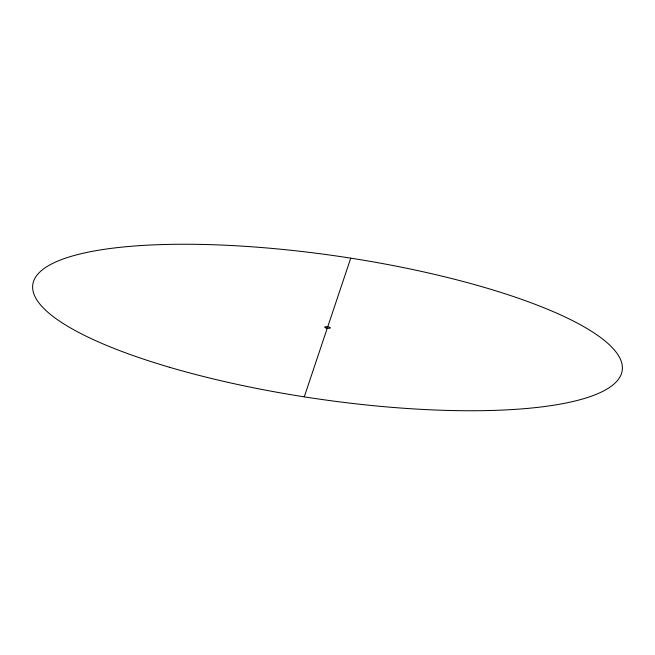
<?xml version="1.0" encoding="UTF-8"?>
<svg xmlns="http://www.w3.org/2000/svg" width="655" height="655" viewBox="0 0 655 655"><rect width="100%" height="100%" fill="white"/><g stroke="black" fill="none" stroke-linecap="round" stroke-linejoin="round"><path stroke-width="0.98" d="M304.256 396.856L327.271 328.171M327.729 326.829L350.744 258.144M169.367 367.226A297.828 72.05 8.3 0 0 622.127 371A297.828 72.05 8.3 0 0 191.006 244.274A297.828 72.05 8.3 0 0 169.367 367.226M325.969 327.885A2.882 0.696 8.3 0 0 330.357 327.918A2.882 0.696 8.3 0 0 326.174 326.698A2.882 0.696 8.3 0 0 325.969 327.885"/></g></svg>
